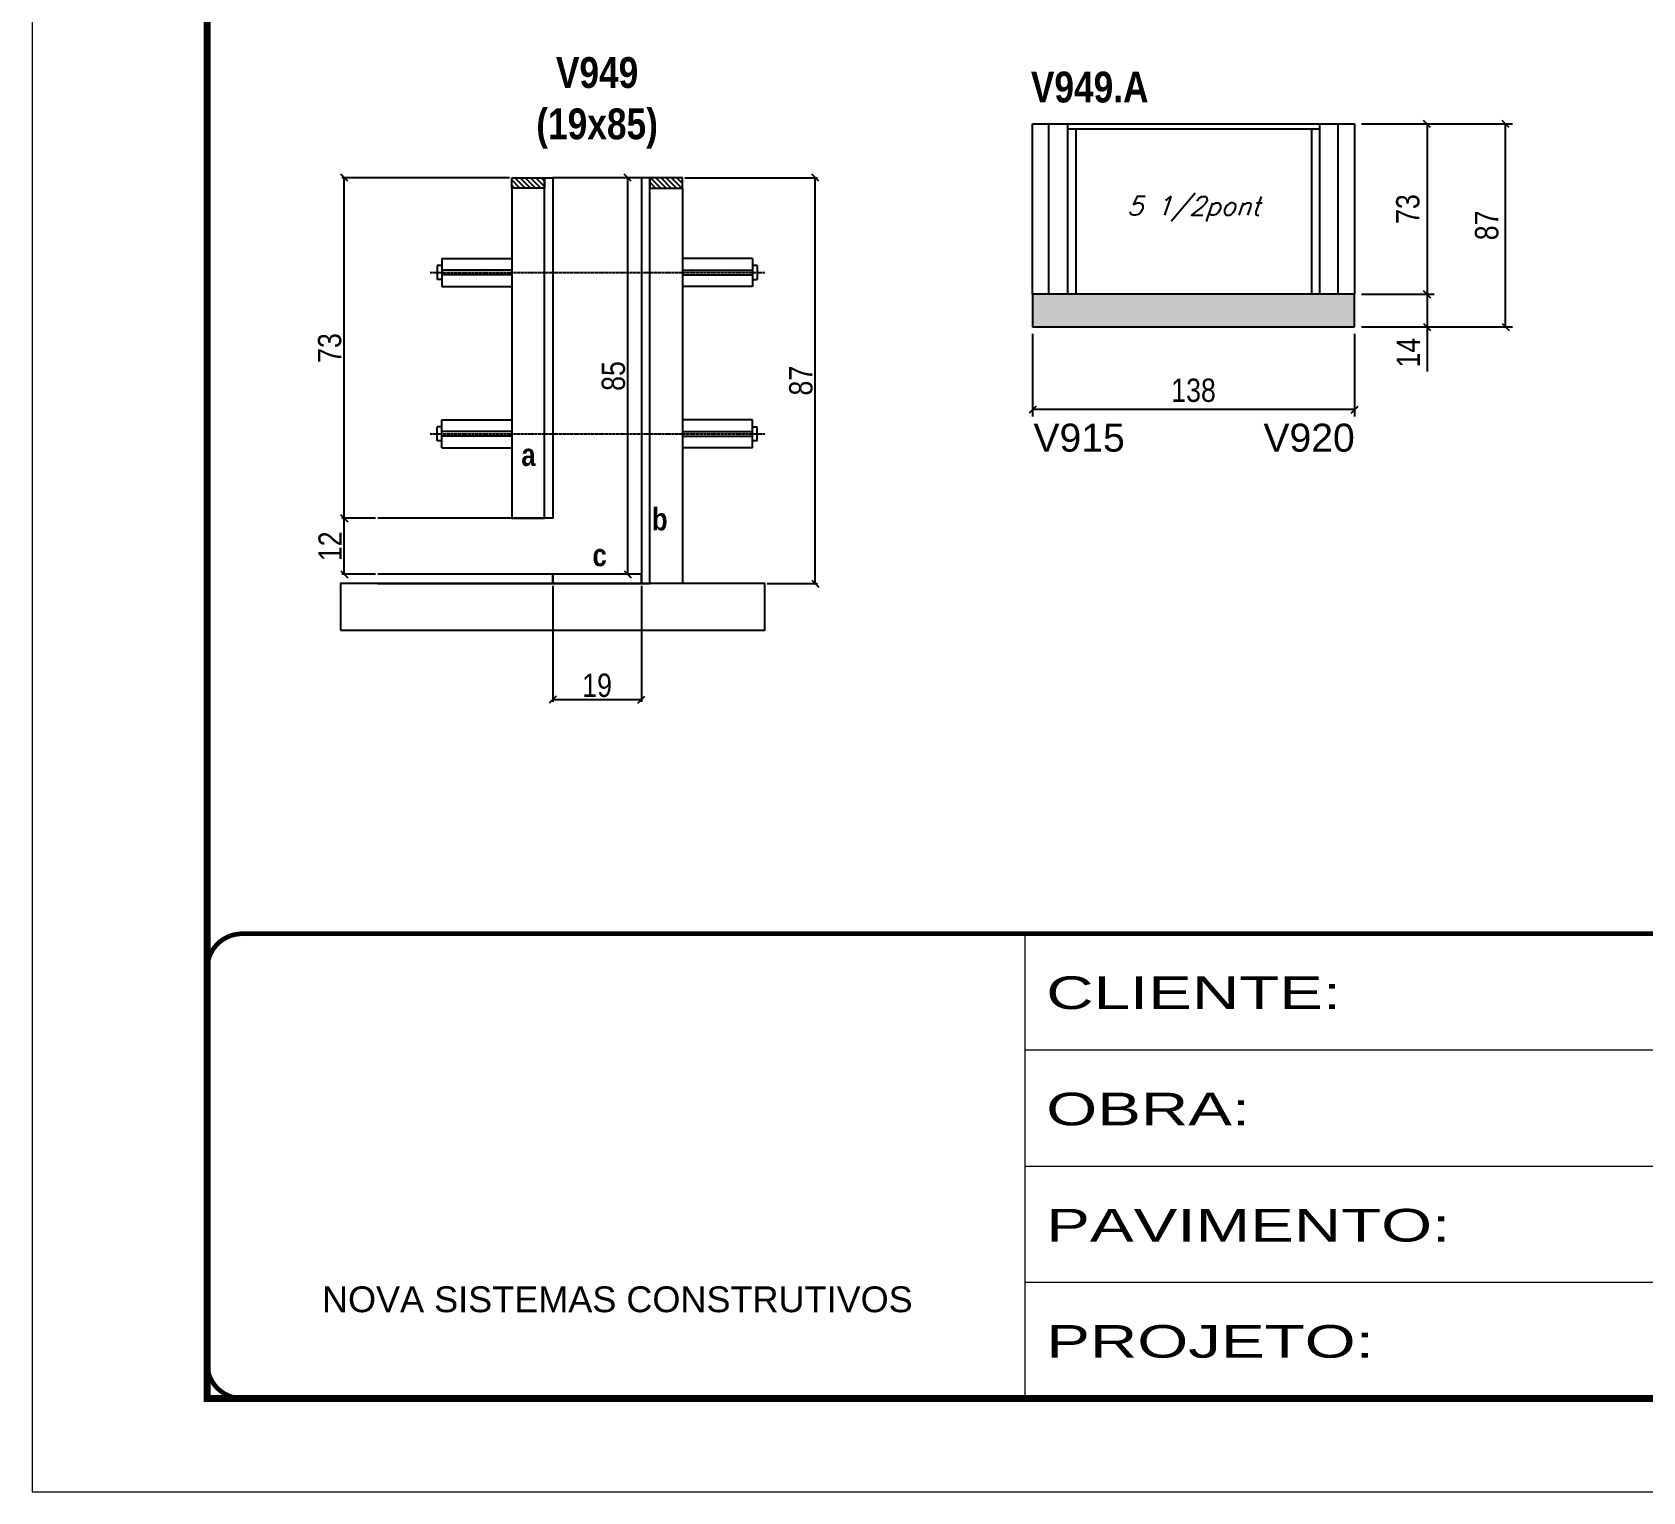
# Model space of a CAD drawing. Extents: x 3309 to 9563, y -2522 to 14608.
# Drawn here: x 4908 to 5598, y 6666 to 7292 of the extents above; entities that cross this region are included whole.
import ezdxf

# ---------------------------------------------------------------- set-up
doc = ezdxf.new("R2010")
doc.units = 0
for name, pattern in [('CONTINUO', [0]), ('DASHED', [0.75, 0.5, -0.25]), ('HIDDEN', [0.375, 0.25, -0.125])]:
    doc.linetypes.add(name, pattern=pattern)
for name, color, linetype in [('5', 5, 'Continuous'), ('barrote', 251, 'Continuous'), ('COTA', 241, 'Continuous'), ('detalhes', 4, 'Continuous'), ('NOMENCLATURA', 7, 'Continuous'), ('Painéis', 200, 'Continuous'), ('SARR_2.2x7', 40, 'Continuous'), ('SARR_3.5x7', 81, 'Continuous'), ('TENSOR', 3, 'Continuous'), ('texto', 7, 'Continuous')]:
    doc.layers.add(name, color=color, linetype=linetype)
for name, color, linetype, lineweight in [('CONCRETO', 251, 'Continuous', 25), ('Folhas', 255, 'Continuous', 9), ('SARRAFO DE PRESSAO', 251, 'DASHED', 9)]:
    doc.layers.add(name, color=color, linetype=linetype, lineweight=lineweight)
doc.styles.add('ARIAL', font='arial.ttf')
doc.styles.add('COTA TECNICA', font='techl___.ttf', dxfattribs={"height": 10})
doc.styles.add('COTA TECNICA 2X', font='techl___.ttf', dxfattribs={"height": 10})
doc.styles.add('Romans', font='romans.shx')
doc.styles.get("Standard").update_dxf_attribs({"font": 'arial.ttf'})
doc.styles.add('TECNICA', font='techb___.ttf', dxfattribs={"height": 10})
doc.styles.add('Tecnologia', font='')
doc.styles.get('Tecnologia').set_extended_font_data('Forgotten Futurist')
doc.dimstyles.new('PAINEL', dxfattribs={"dimtxt": 10, "dimasz": 3, "dimexe": 3, "dimexo": 3, "dimgap": 3, "dimtad": 1, "dimdec": 1, "dimzin": 12, "dimdsep": 46, "dimtxsty": 'COTA TECNICA', "dimblk1": 'OBLIQUE', "dimblk2": 'OBLIQUE', "dimsah": 1, "dimcen": 0.9, "dimclrd": 4, "dimclre": 4, "dimclrt": 240, "dimadec": 1, "dimazin": 3, "dimtfac": 1, "dimtdec": 1, "dimtmove": 0, "dimatfit": 3, "dimfxl": 1, "dimtolj": 1, "dimtzin": 12, "dimarcsym": 0})
doc.dimstyles.new('SECAO', dxfattribs={"dimscale": 0.333333, "dimtxt": 5, "dimasz": 9, "dimexe": 3, "dimexo": 3, "dimgap": 3, "dimtad": 1, "dimdec": 1, "dimlfac": 0.5, "dimzin": 12, "dimdsep": 46, "dimtxsty": 'COTA TECNICA 2X', "dimblk1": 'OBLIQUE', "dimblk2": 'OBLIQUE', "dimsah": 1, "dimcen": 0.9, "dimclrd": 4, "dimclre": 4, "dimclrt": 240, "dimadec": 1, "dimazin": 3, "dimtfac": 1, "dimtdec": 1, "dimtmove": 0, "dimatfit": 3, "dimfxl": 1, "dimtolj": 1, "dimtzin": 12, "dimarcsym": 0})

# ---------------------------------------------------------------- blocks, each defined once
blk = doc.blocks.new('9999999999')
at = {"color": 30, "linetype": 'CONTINUO'}
for p, q in [((98564.56, 34230.21), (98564.56, 34429.45)), ((98564.56, 34379.64), (99583.98, 34379.64)), ((98564.56, 34329.83), (99487.98, 34329.83)), ((98564.56, 34280.02), (99487.98, 34280.02))]:
    blk.add_line(p, q, dxfattribs=at)
at = {"color": 30, "linetype": 'CONTINUO', "const_width": 2}
blk.add_lwpolyline([(99583.98, 34230.21), (99583.98, 34414.45, 0.414214), (99568.98, 34429.45), (98228.98, 34429.45, 0.414214), (98213.98, 34414.45), (98213.98, 34245.21, 0.414214), (98228.98, 34230.21), (99583.98, 34230.21)], format="xyb", dxfattribs=at)
at = {"layer": 'Folhas'}
blk.add_lwpolyline([(98138.98, 34190.21), (99623.98, 34190.21), (99623.98, 35240.21), (98138.98, 35240.21)], close=True, dxfattribs=at)
at = {"layer": 'Folhas', "color": 30, "const_width": 3}
blk.add_lwpolyline([(98213.98, 34230.21), (99583.98, 34230.21), (99583.98, 35200.21), (98213.98, 35200.21)], close=True, dxfattribs=at)
at = {"color": 7, "linetype": 'Continuous', "ltscale": 5, "style": 'ARIAL'}
blk.add_text('NOVA SISTEMAS CONSTRUTIVOS', height=11.0592, dxfattribs=at).set_placement((98263.19, 34267.21))
at = {"layer": 'Folhas', "color": 7, "style": 'Tecnologia', "width": 1.5}
for s, p in [('CLIENTE:', (98573.65, 34397.17)), ('OBRA:', (98573.65, 34347.31)), ('PAVIMENTO:', (98573.65, 34297.5)), ('PROJETO:', (98573.65, 34247.69))]:
    blk.add_text(s, height=14, dxfattribs=at).set_placement(p)
blk = doc.blocks.new('_Oblique')
at = {"color": 0, "linetype": 'ByBlock', "lineweight": -2}
blk.add_line((-0.5, -0.5), (0.5, 0.5), dxfattribs=at)
blk = doc.blocks.new('*D2175')
at = {"layer": 'COTA', "color": 4, "lineweight": -2, "transparency": 16777216}
for p, q in [((5168.01, 7229.76), (5162.17, 7229.76)), ((5163.17, 7059.76), (5163.17, 7229.76)), ((5168.01, 7059.76), (5162.17, 7059.76))]:
    blk.add_line(p, q, dxfattribs=at)
at = {"layer": 'Defpoints', "color": 0, "transparency": 16777216}
for p in [(5163.17, 7229.76), (5169.01, 7229.76, 0), (5169.01, 7059.76, 0)]:
    blk.add_point(p, dxfattribs=at)
at = {"layer": 'COTA', "color": 4, "lineweight": -2, "transparency": 16777216, "xscale": 3, "yscale": 3, "zscale": 3}
for p, rotation in [((5163.17, 7229.76), 90), ((5163.17, 7059.76), 270)]:
    blk.add_blockref('_Oblique', p, dxfattribs=dict(at, rotation=rotation))
at = {"layer": 'COTA', "color": 240, "transparency": 16777216, "insert": (5157.04, 7144.76), "char_height": 10, "attachment_point": 5, "rotation": 90, "style": 'COTA TECNICA 2X'}
blk.add_mtext('\\A1;85', dxfattribs=at)
blk = doc.blocks.new('*D2176')
at = {"layer": 'COTA', "color": 4, "lineweight": -2, "transparency": 16777216}
for p, q in [((5131.01, 7054.76), (5131.01, 7005.03)), ((5169.01, 7054.76), (5169.01, 7005.03)), ((5131.01, 7006.03), (5169.01, 7006.03))]:
    blk.add_line(p, q, dxfattribs=at)
at = {"layer": 'Defpoints', "color": 0, "transparency": 16777216}
for p in [(5131.01, 7055.76, 0), (5169.01, 7055.76, 0), (5169.01, 7006.03)]:
    blk.add_point(p, dxfattribs=at)
at = {"layer": 'COTA', "color": 4, "lineweight": -2, "transparency": 16777216, "xscale": 3, "yscale": 3, "zscale": 3, "rotation": 180}
blk.add_blockref('_Oblique', (5131.01, 7006.03), dxfattribs=at)
at = {"layer": 'COTA', "color": 4, "lineweight": -2, "transparency": 16777216, "xscale": 3, "yscale": 3, "zscale": 3}
blk.add_blockref('_Oblique', (5169.01, 7006.03), dxfattribs=at)
at = {"layer": 'COTA', "color": 240, "transparency": 16777216, "insert": (5150.01, 7012.12), "char_height": 10, "attachment_point": 5, "style": 'COTA TECNICA 2X'}
blk.add_mtext('\\A1;19', dxfattribs=at)
blk = doc.blocks.new('*D2177')
at = {"layer": 'COTA', "color": 4, "lineweight": -2, "transparency": 16777216}
for p, q in [((5055.06, 7083.76), (5040.63, 7083.76)), ((5041.63, 7059.76), (5041.63, 7083.76)), ((5055.06, 7059.76), (5040.63, 7059.76))]:
    blk.add_line(p, q, dxfattribs=at)
at = {"layer": 'Defpoints', "color": 0, "transparency": 16777216}
for p in [(5041.63, 7083.76), (5056.06, 7083.76, 0), (5056.06, 7059.76, 0)]:
    blk.add_point(p, dxfattribs=at)
at = {"layer": 'COTA', "color": 4, "lineweight": -2, "transparency": 16777216, "xscale": 3, "yscale": 3, "zscale": 3}
for p, rotation in [((5041.63, 7083.76), 90), ((5041.63, 7059.76), 270)]:
    blk.add_blockref('_Oblique', p, dxfattribs=dict(at, rotation=rotation))
at = {"layer": 'COTA', "color": 240, "transparency": 16777216, "insert": (5035.57, 7071.76), "char_height": 10, "attachment_point": 5, "rotation": 90, "style": 'COTA TECNICA 2X'}
blk.add_mtext('\\A1;12', dxfattribs=at)
blk = doc.blocks.new('*D2178')
at = {"layer": 'COTA', "color": 4, "lineweight": -2, "transparency": 16777216}
for p, q in [((5112.41, 7229.76), (5040.63, 7229.76)), ((5041.63, 7083.76), (5041.63, 7229.76)), ((5055.06, 7083.76), (5040.63, 7083.76))]:
    blk.add_line(p, q, dxfattribs=at)
at = {"layer": 'Defpoints', "color": 0, "transparency": 16777216}
for p in [(5041.63, 7229.76), (5113.41, 7229.76, 0), (5056.06, 7083.76, 0)]:
    blk.add_point(p, dxfattribs=at)
at = {"layer": 'COTA', "color": 4, "lineweight": -2, "transparency": 16777216, "xscale": 3, "yscale": 3, "zscale": 3}
for p, rotation in [((5041.63, 7229.76), 90), ((5041.63, 7083.76), 270)]:
    blk.add_blockref('_Oblique', p, dxfattribs=dict(at, rotation=rotation))
at = {"layer": 'COTA', "color": 240, "transparency": 16777216, "insert": (5035.41, 7156.76), "char_height": 10, "attachment_point": 5, "rotation": 90, "style": 'COTA TECNICA 2X'}
blk.add_mtext('\\A1;73', dxfattribs=at)
blk = doc.blocks.new('*D2179')
at = {"layer": 'COTA', "color": 4, "lineweight": -2, "transparency": 16777216}
for p, q in [((5187.61, 7229.76), (5244.5, 7229.76)), ((5243.5, 7055.76), (5243.5, 7229.76)), ((5222.97, 7055.76), (5244.5, 7055.76))]:
    blk.add_line(p, q, dxfattribs=at)
at = {"layer": 'Defpoints', "color": 0, "transparency": 16777216}
for p in [(5186.61, 7229.76, 0), (5243.5, 7229.76), (5221.97, 7055.76, 0)]:
    blk.add_point(p, dxfattribs=at)
at = {"layer": 'COTA', "color": 4, "lineweight": -2, "transparency": 16777216, "xscale": 3, "yscale": 3, "zscale": 3}
for p, rotation in [((5243.5, 7229.76), 90), ((5243.5, 7055.76), 270)]:
    blk.add_blockref('_Oblique', p, dxfattribs=dict(at, rotation=rotation))
at = {"layer": 'COTA', "color": 240, "transparency": 16777216, "insert": (5237.4, 7142.76), "char_height": 10, "attachment_point": 5, "rotation": 90, "style": 'COTA TECNICA 2X'}
blk.add_mtext('\\A1;87', dxfattribs=at)
blk = doc.blocks.new('*D2180')
at = {"layer": 'COTA', "color": 4, "lineweight": -2, "transparency": 16777216}
for p, q in [((5336.67, 7162.84), (5336.67, 7127.35)), ((5474.67, 7162.84), (5474.67, 7127.35)), ((5474.67, 7130.35), (5336.67, 7130.35))]:
    blk.add_line(p, q, dxfattribs=at)
at = {"layer": 'Defpoints', "color": 0, "transparency": 16777216}
for p in [(5336.67, 7165.84), (5474.67, 7165.84), (5336.67, 7130.35)]:
    blk.add_point(p, dxfattribs=at)
at = {"layer": 'COTA', "color": 4, "lineweight": -2, "transparency": 16777216, "xscale": 3, "yscale": 3, "zscale": 3, "rotation": 180}
blk.add_blockref('_Oblique', (5336.67, 7130.35), dxfattribs=at)
at = {"layer": 'COTA', "color": 4, "lineweight": -2, "transparency": 16777216, "xscale": 3, "yscale": 3, "zscale": 3}
blk.add_blockref('_Oblique', (5474.67, 7130.35), dxfattribs=at)
at = {"layer": 'COTA', "color": 240, "transparency": 16777216, "insert": (5405.67, 7138.59), "char_height": 10, "attachment_point": 5, "style": 'COTA TECNICA'}
blk.add_mtext('\\A1;138', dxfattribs=at)
blk = doc.blocks.new('*D2181')
at = {"layer": 'COTA', "color": 4, "lineweight": -2, "transparency": 16777216}
for p, q in [((5477.67, 7252.84), (5508.78, 7252.84)), ((5505.78, 7252.84), (5505.78, 7179.84)), ((5477.67, 7179.84), (5508.78, 7179.84))]:
    blk.add_line(p, q, dxfattribs=at)
at = {"layer": 'Defpoints', "color": 0, "transparency": 16777216}
for p in [(5474.67, 7252.84), (5474.67, 7179.84), (5505.78, 7179.84)]:
    blk.add_point(p, dxfattribs=at)
at = {"layer": 'COTA', "color": 4, "lineweight": -2, "transparency": 16777216, "xscale": 3, "yscale": 3, "zscale": 3}
for p, rotation in [((5505.78, 7252.84), 90), ((5505.78, 7179.84), 270)]:
    blk.add_blockref('_Oblique', p, dxfattribs=dict(at, rotation=rotation))
at = {"layer": 'COTA', "color": 240, "transparency": 16777216, "insert": (5497.56, 7216.34), "char_height": 10, "attachment_point": 5, "rotation": 90, "style": 'COTA TECNICA'}
blk.add_mtext('\\A1;73', dxfattribs=at)
blk = doc.blocks.new('*D2182')
at = {"layer": 'COTA', "color": 4, "lineweight": -2, "transparency": 16777216}
for p, q in [((5477.67, 7179.84), (5508.78, 7179.84)), ((5505.78, 7179.84), (5505.78, 7165.84)), ((5477.67, 7165.84), (5508.78, 7165.84)), ((5505.78, 7165.84), (5505.78, 7146.72))]:
    blk.add_line(p, q, dxfattribs=at)
at = {"layer": 'Defpoints', "color": 0, "transparency": 16777216}
for p in [(5474.67, 7179.84, 0), (5474.67, 7165.84, 0), (5505.78, 7165.84)]:
    blk.add_point(p, dxfattribs=at)
at = {"layer": 'COTA', "color": 4, "lineweight": -2, "transparency": 16777216, "xscale": 3, "yscale": 3, "zscale": 3}
for p, rotation in [((5505.78, 7179.84), 90), ((5505.78, 7165.84), 270)]:
    blk.add_blockref('_Oblique', p, dxfattribs=dict(at, rotation=rotation))
at = {"layer": 'COTA', "color": 240, "transparency": 16777216, "insert": (5497.71, 7154.78), "char_height": 10, "attachment_point": 5, "rotation": 90, "style": 'COTA TECNICA'}
blk.add_mtext('\\A1;14', dxfattribs=at)
blk = doc.blocks.new('*D2183')
at = {"layer": 'COTA', "color": 4, "lineweight": -2, "transparency": 16777216}
for p, q in [((5477.67, 7252.84), (5542.46, 7252.84)), ((5539.46, 7165.84), (5539.46, 7252.84)), ((5477.67, 7165.84), (5542.46, 7165.84))]:
    blk.add_line(p, q, dxfattribs=at)
at = {"layer": 'Defpoints', "color": 0, "transparency": 16777216}
for p in [(5474.67, 7252.84, 0), (5539.46, 7252.84), (5474.67, 7165.84, 0)]:
    blk.add_point(p, dxfattribs=at)
at = {"layer": 'COTA', "color": 4, "lineweight": -2, "transparency": 16777216, "xscale": 3, "yscale": 3, "zscale": 3}
for p, rotation in [((5539.46, 7252.84), 90), ((5539.46, 7165.84), 270)]:
    blk.add_blockref('_Oblique', p, dxfattribs=dict(at, rotation=rotation))
at = {"layer": 'COTA', "color": 240, "transparency": 16777216, "insert": (5531.37, 7209.34), "char_height": 10, "attachment_point": 5, "rotation": 90, "style": 'COTA TECNICA'}
blk.add_mtext('\\A1;87', dxfattribs=at)

msp = doc.modelspace()

# ---------------------------------------------------------------- hatches: boundary and pattern name
at = {"layer": 'COTA'}
h = msp.add_hatch(dxfattribs=at)
h.set_pattern_fill('AR-CONC', color=256, scale=0.03)
h.paths.add_polyline_path([(5474.67, 7165.84), (5474.67, 7179.84), (5336.67, 7179.84), (5336.67, 7165.84)])
at = {"layer": 'SARR_2.2x7'}
h = msp.add_hatch(dxfattribs=at)
h.set_pattern_fill('ANSI31', color=256, scale=0.5, angle=90)
h.set_pattern_definition([(135, (38280.951, -116286.8066), (-1.122532015, -1.122532015), [])])
h.paths.add_polyline_path([(5127.41, 7229.76), (5127.41, 7225.36), (5113.41, 7225.36), (5113.41, 7229.76)])
h = msp.add_hatch(dxfattribs=at)
h.set_pattern_fill('ANSI31', color=256, scale=0.5, angle=90)
h.set_pattern_definition([(135, (38300.951, -116286.8066), (-1.122532015, -1.122532015), [])])
h.paths.add_polyline_path([(5172.61, 7229.76), (5172.61, 7225.36), (5186.61, 7225.36), (5186.61, 7229.76)])

# ---------------------------------------------------------------- linework, layer by layer
at = {"ltscale": 3}
for p, q in [((5083.41, 7195.15, 0), (5083.41, 7183.15, 0)), ((5083.41, 7195.15, 0), (5113.41, 7195.15, 0)), ((5216.61, 7195.15, 0), (5186.61, 7195.15, 0)), ((5216.61, 7195.15, 0), (5216.61, 7183.15, 0)), ((5081.41, 7192.15, 0), (5081.41, 7186.15, 0)), ((5083.41, 7192.15, 0), (5081.41, 7192.15, 0)), ((5113.41, 7190.15, 0), (5083.41, 7190.15, 0)), ((5113.41, 7188.15, 0), (5083.41, 7188.15, 0)), ((5186.61, 7190.15, 0), (5216.61, 7190.15, 0)), ((5186.61, 7188.15, 0), (5216.61, 7188.15, 0)), ((5218.61, 7192.15, 0), (5216.61, 7192.15, 0)), ((5218.61, 7192.15, 0), (5218.61, 7186.15, 0)), ((5083.41, 7186.15, 0), (5081.41, 7186.15, 0)), ((5083.41, 7183.15, 0), (5113.41, 7183.15, 0)), ((5216.61, 7183.15, 0), (5186.61, 7183.15, 0)), ((5216.61, 7186.15, 0), (5218.61, 7186.15, 0)), ((5083.41, 7113.98, 0), (5083.41, 7125.98, 0)), ((5083.41, 7125.98, 0), (5113.41, 7125.98, 0)), ((5216.61, 7125.98, 0), (5186.61, 7125.98, 0)), ((5216.61, 7113.98, 0), (5216.61, 7125.98, 0)), ((5081.41, 7116.98, 0), (5081.41, 7122.98, 0)), ((5083.41, 7122.98, 0), (5081.41, 7122.98, 0)), ((5113.41, 7120.98, 0), (5083.41, 7120.98, 0)), ((5113.41, 7118.98, 0), (5083.41, 7118.98, 0)), ((5186.61, 7120.98, 0), (5216.61, 7120.98, 0)), ((5186.61, 7118.98, 0), (5216.61, 7118.98, 0)), ((5216.61, 7122.98, 0), (5218.61, 7122.98, 0)), ((5218.61, 7116.98, 0), (5218.61, 7122.98, 0)), ((5083.41, 7116.98, 0), (5081.41, 7116.98, 0)), ((5083.41, 7113.98, 0), (5113.41, 7113.98, 0)), ((5216.61, 7113.98, 0), (5186.61, 7113.98, 0)), ((5218.61, 7116.98, 0), (5216.61, 7116.98, 0))]:
    msp.add_line(p, q, dxfattribs=at)
at = {"layer": 'barrote', "elevation": 0}
msp.add_lwpolyline([(5040.05, 7035.76), (5221.97, 7035.76), (5221.97, 7055.76), (5040.05, 7055.76)], close=True, dxfattribs=at)
at = {"layer": 'CONCRETO', "linetype": 'Continuous'}
for p, q in [((5169.01, 7229.76, 0), (5131.01, 7229.76, 0)), ((5131.01, 7229.76, 0), (5131.01, 7083.76, 0)), ((5169.01, 7229.76, 0), (5169.01, 7055.76, 0)), ((5131.01, 7083.76, 0), (5056.06, 7083.76, 0)), ((5169.01, 7059.76, 0), (5056.06, 7059.76, 0))]:
    msp.add_line(p, q, dxfattribs=at)
at = {"layer": 'COTA'}
for p, q in [((5336.67, 7179.84, 0), (5336.67, 7165.84, 0)), ((5474.67, 7165.84, 0), (5474.67, 7179.84, 0)), ((5336.67, 7165.84, 0), (5474.67, 7165.84, 0))]:
    msp.add_line(p, q, dxfattribs=at)
at = {"layer": 'Painéis', "linetype": 'ByBlock'}
for p, q in [((5336.67, 7179.84, 0), (5336.67, 7252.84, 0)), ((5336.67, 7252.84, 0), (5474.67, 7252.84, 0)), ((5474.67, 7252.84, 0), (5474.67, 7179.84, 0)), ((5474.67, 7179.84, 0), (5336.67, 7179.84, 0))]:
    msp.add_line(p, q, dxfattribs=at)
at = {"layer": 'Painéis', "linetype": 'Continuous', "elevation": 0}
for points in [[(5127.41, 7083.76), (5127.41, 7229.76), (5131.01, 7229.76), (5131.01, 7083.76)], [(5172.61, 7055.76), (5172.61, 7229.76), (5169.01, 7229.76), (5169.01, 7055.76)], [(5169.01, 7059.76), (5131.01, 7059.76), (5131.01, 7055.76), (5169.01, 7055.76)]]:
    msp.add_lwpolyline(points, close=True, dxfattribs=at)
msp.add_lwpolyline([(5056.06, 7055.76), (5131.01, 7055.76), (5131.01, 7059.76), (5056.06, 7059.76)], dxfattribs=at)
at = {"layer": 'SARR_2.2x7', "linetype": 'Continuous'}
for p, q in [((5343.67, 7179.84, 0), (5343.67, 7252.84, 0)), ((5459.67, 7250.64, 0), (5351.67, 7250.64, 0)), ((5467.67, 7179.84, 0), (5467.67, 7252.84, 0))]:
    msp.add_line(p, q, dxfattribs=at)
at = {"layer": 'SARR_2.2x7', "elevation": 0}
for points in [[(5113.41, 7229.76), (5127.41, 7229.76), (5127.41, 7225.36), (5113.41, 7225.36)], [(5186.61, 7229.76), (5172.61, 7229.76), (5172.61, 7225.36), (5186.61, 7225.36)]]:
    msp.add_lwpolyline(points, close=True, dxfattribs=at)
at = {"layer": 'SARR_3.5x7'}
for p, q in [((5351.67, 7252.84, 0), (5351.67, 7179.84, 0)), ((5355.17, 7250.64, 0), (5355.17, 7179.84, 0)), ((5456.17, 7250.64, 0), (5456.17, 7179.84, 0)), ((5459.67, 7252.84, 0), (5459.67, 7179.84, 0))]:
    msp.add_line(p, q, dxfattribs=at)
at = {"layer": 'SARR_3.5x7', "elevation": 0}
for points in [[(5127.41, 7225.36), (5113.41, 7225.36), (5113.41, 7083.76), (5127.41, 7083.76)], [(5172.61, 7225.36), (5186.61, 7225.36), (5186.61, 7055.76), (5172.61, 7055.76)]]:
    msp.add_lwpolyline(points, close=True, dxfattribs=at)
at = {"layer": 'TENSOR', "linetype": 'HIDDEN', "ltscale": 0.5}
for p, q in [((5078.41, 7189.15, 0), (5221.92, 7189.15, 0)), ((5078.41, 7119.98, 0), (5221.92, 7119.98, 0))]:
    msp.add_line(p, q, dxfattribs=at)

# ---------------------------------------------------------------- block references
at = {"layer": 'SARRAFO DE PRESSAO', "color": 6, "linetype": 'ByBlock'}
msp.add_blockref('9999999999', (-93231.11, -27523.8), dxfattribs=at)

# ---------------------------------------------------------------- texts
at = {"layer": '5', "linetype": 'Continuous'}
for s, p in [('V915', (5337.05, 7112.33, 0)), ('V920', (5435.63, 7112.33, 0))]:
    msp.add_text(s, height=12, rotation=359.99996, dxfattribs=at).set_placement(p)
at = {"layer": 'detalhes', "style": 'TECNICA'}
for s, p in [('a', (5117.54, 7106.2, 0)), ('b', (5173.51, 7078.59, 0)), ('c', (5148.03, 7063.23, 0))]:
    msp.add_text(s, height=9.6, dxfattribs=at).set_placement(p)
at = {"layer": 'NOMENCLATURA', "style": 'TECNICA'}
msp.add_text('V949.A', height=13.2, dxfattribs=at).set_placement((5335.95, 7262.03, 0))
at = {"layer": 'NOMENCLATURA', "insert": (5150.01, 7281.46), "char_height": 13.2, "attachment_point": 2, "style": 'TECNICA'}
msp.add_mtext_dynamic_manual_height_columns('V949\\P(19x85)', width=300.2766, gutter_width=1, heights=[0], dxfattribs=at)
at = {"layer": 'texto', "color": 2, "insert": (5405.67, 7216.34, 0), "char_height": 8, "attachment_point": 5, "style": 'Romans'}
msp.add_mtext('{\\Q19;\\C256;5 1/2pont}', dxfattribs=at)

# ---------------------------------------------------------------- dimensions: what is measured, and where the dimension line sits
at = {"layer": 'COTA'}
for base, p1, p2, dimstyle, picture, middle in [((5505.78, 7179.84, 0), (5474.67, 7252.84, 0), (5474.67, 7179.84, 0), 'PAINEL', '*D2181', (5497.56, 7216.34, 0)), ((5539.46, 7252.84), (5474.67, 7165.84, 0), (5474.67, 7252.84, 0), 'PAINEL', '*D2183', (5531.37, 7209.34)), ((5041.63, 7229.76), (5056.06, 7083.76, 0), (5113.41, 7229.76, 0), 'SECAO', '*D2178', (5035.41, 7156.76)), ((5163.17, 7229.76), (5169.01, 7059.76, 0), (5169.01, 7229.76, 0), 'SECAO', '*D2175', (5157.04, 7144.76)), ((5243.5, 7229.76), (5221.97, 7055.76, 0), (5186.61, 7229.76, 0), 'SECAO', '*D2179', (5237.4, 7142.76)), ((5505.78, 7165.84), (5474.67, 7179.84, 0), (5474.67, 7165.84, 0), 'PAINEL', '*D2182', (5497.71, 7154.78)), ((5041.63, 7083.76), (5056.06, 7059.76, 0), (5056.06, 7083.76, 0), 'SECAO', '*D2177', (5035.57, 7071.76))]:
    dim = msp.add_linear_dim(base=base, p1=p1, p2=p2, angle=90, dimstyle=dimstyle, dxfattribs=at)
    dim.commit()
    dim.dimension.update_dxf_attribs({"geometry": picture, "text_midpoint": middle})
for base, p1, p2, dimstyle, picture, middle in [((5336.67, 7130.35, 0), (5474.67, 7165.84, 0), (5336.67, 7165.84, 0), 'PAINEL', '*D2180', (5405.67, 7138.59, 0)), ((5169.01, 7006.03), (5131.01, 7055.76, 0), (5169.01, 7055.76, 0), 'SECAO', '*D2176', (5150.01, 7012.12))]:
    dim = msp.add_linear_dim(base=base, p1=p1, p2=p2, dimstyle=dimstyle, dxfattribs=at)
    dim.commit()
    dim.dimension.update_dxf_attribs({"geometry": picture, "text_midpoint": middle})

doc.saveas('drawing.dxf')
